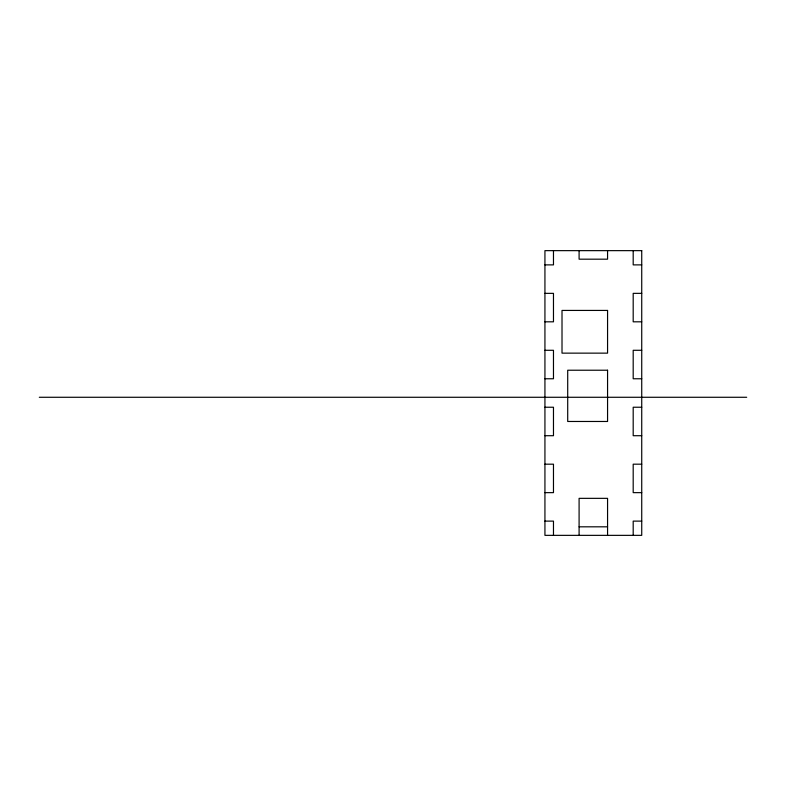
<?xml version="1.0" encoding="UTF-8"?>
<svg xmlns="http://www.w3.org/2000/svg" width="786" height="786" viewBox="0 0 786 786"><rect width="100%" height="100%" fill="white"/><g stroke="black" fill="none" stroke-linecap="round" stroke-linejoin="round"><path stroke-width="1.18" d="M544.934 264.882L553.472 264.882L553.472 250.646M641.73 264.882L633.192 264.882L633.192 250.646M544.934 293.355L553.472 293.355L553.472 321.818L544.934 321.818M641.73 293.355L633.192 293.355L633.192 321.818L641.73 321.818M544.934 350.291L553.472 350.291L553.472 378.764L544.934 378.764M641.73 350.291L633.192 350.291L633.192 378.764L641.73 378.764M39.3 397.274L746.7 397.274M544.934 407.236L553.472 407.236L553.472 435.709L544.934 435.709M641.73 407.236L633.192 407.236L633.192 435.709L641.73 435.709M544.934 464.182L553.472 464.182L553.472 492.645L544.934 492.645M641.73 464.182L633.192 464.182L633.192 492.645L641.73 492.645M544.934 521.118L553.472 521.118L553.472 535.354M641.73 521.118L633.192 521.118L633.192 535.354M579.095 526.817L607.568 526.817M607.568 250.646L607.568 259.184L579.095 259.184L579.095 250.646M607.568 535.354L607.568 498.344L579.095 498.344L579.095 535.354M641.73 250.646L544.934 250.646L544.934 535.354L641.73 535.354L641.73 250.646M607.568 310.431L562.01 310.431L562.01 353.14L607.568 353.14L607.568 310.431M607.568 370.226L567.708 370.226L567.708 421.473L607.568 421.473L607.568 370.226"/></g></svg>
